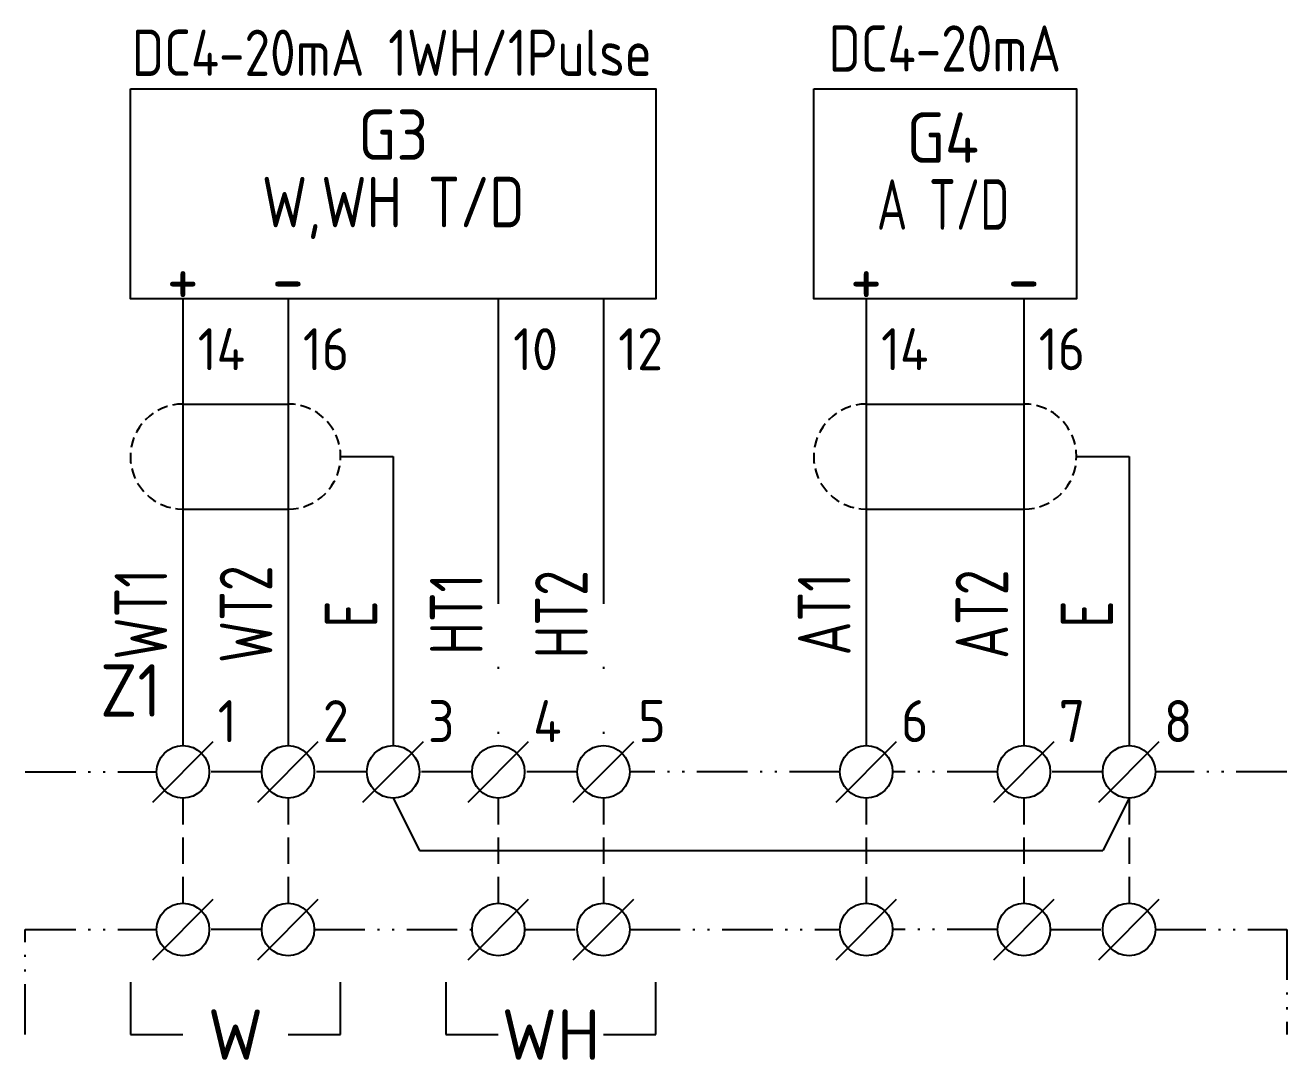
# Model space of a CAD drawing. Header units: millimetres. Extents: x 0 to 556, y 1 to 306.
# Drawn here: x 267.5 to 327.5, y 51.3 to 100.5 of the extents above; entities that cross this region are included whole.
import ezdxf
from ezdxf.enums import TextEntityAlignment as Align

# ---------------------------------------------------------------- set-up
doc = ezdxf.new("R2010")
doc.units = ezdxf.units.MM
for name, pattern in [('ACAD_ISO12W100', [21, 12, -3, 0, -3, 0, -3]), ('DASHED', [0.75, 0.5, -0.25]), ('HIDDEN', [0.375, 0.25, -0.125])]:
    doc.linetypes.add(name, pattern=pattern)
for name, color, linetype in [('LINK', 7, 'Continuous'), ('MISC', 7, 'Continuous'), ('Normal Text', 7, 'Continuous'), ('SYMS', 7, 'Continuous'), ('TAGS', 7, 'Continuous'), ('TERMS', 7, 'Continuous'), ('WIRE(DEFAULT)', 7, 'Continuous'), ('WIREFIXED', 7, 'Continuous')]:
    doc.layers.add(name, color=color, linetype=linetype)
doc.styles.add('WD', font='ISOCP2.shx')
doc.styles.add('WD_IEC', font='ISOCP2.shx', dxfattribs={"width": 1.1, "height": 2.4, "bigfont": 'whgtxt.shx'})

# ---------------------------------------------------------------- blocks, each defined once
blk = doc.blocks.new('VO72_TDT2')
for p, q in [((0, 2.5), (0, 0)), ((5, 2.5), (5, 0)), ((15, 2.5), (15, 0)), ((20, 2.5), (20, 0))]:
    blk.add_line(p, q)
blk.add_lwpolyline([(-2.5, 12.5), (22.5, 12.5), (22.5, 2.5), (-2.5, 2.5)], close=True)
at = {"style": 'WD', "width": 0.9}
blk.add_attdef('RATING2', text='', height=2.2, dxfattribs=at).set_placement((9.936, 12.452), align=Align.BOTTOM_CENTER)
at = {"flags": 1}
for tag, p, height, style in [('INST', (23.301, 11.115), 1, 'WD_IEC'), ('LOC', (23.301, 9.915), 1, 'WD_IEC'), ('FAMILY', (23.301, 8.715), 1, 'WD_IEC'), ('XREF', (23.201, 7.502), 1, 'WD'), ('X8TERM01', (0, 0), 0.08, 'WD'), ('X8TERM02', (5, 0), 0.08, 'WD'), ('X8TERM03', (15, 0), 0.08, 'WD'), ('X8TERM04', (20, 0), 0.08, 'WD')]:
    blk.add_attdef(tag, p, '', height=height, dxfattribs=dict(at, style=style))
at = {"style": 'WD'}
blk.add_attdef('TAG2', text='', height=2.4, dxfattribs=at).set_placement((10, 10.31), align=Align.MIDDLE_CENTER)
at = {"style": 'WD', "width": 0.9}
blk.add_attdef('RATING12', text='', height=2.4, dxfattribs=at).set_placement((10, 7.11), align=Align.MIDDLE_CENTER)
at = {"style": 'WD_IEC'}
for tag, p in [('TEXT1', (-0.008, 3.468)), ('TEXT2', (4.992, 3.468)), ('TEXT3', (14.992, 3.468)), ('TEXT4', (19.992, 3.468))]:
    blk.add_attdef(tag, text='', height=2.5, dxfattribs=at).set_placement(p, align=Align.MIDDLE)
at = {"linetype": 'Continuous', "style": 'WD'}
for tag, p in [('TERM01', (0.705, -0.892)), ('TERM02', (5.705, -0.892)), ('TERM03', (15.705, -0.892)), ('TERM04', (20.705, -0.892))]:
    blk.add_attdef(tag, p, '', height=2, dxfattribs=at)
blk = doc.blocks.new('VS0_11')
blk.add_line((0, 1.25), (0, -1.25))
at = {"linetype": 'DASHED'}
blk.add_arc((0, 0), 2.5, 90, 270, dxfattribs=at)
at = {"style": 'WD_IEC', "flags": 1}
for tag, p in [('X1LINKR', (0, 2.5)), ('X2TERM01', (0, 1.25)), ('X4TERM01', (-2.5, 0)), ('X8TERM01', (0, -1.25)), ('X1LINKL', (0, -2.5))]:
    blk.add_attdef(tag, p, '', height=0.32, dxfattribs=at)
blk = doc.blocks.new('VS0_21')
blk.add_line((0, 1.25), (0, -1.25))
at = {"linetype": 'DASHED'}
blk.add_arc((0, 0), 2.5, 270, 90, dxfattribs=at)
at = {"style": 'WD_IEC', "flags": 1}
blk.add_attdef('X1TERMDESC02', text='', height=2, rotation=90, dxfattribs=at).set_placement((3.76, 0.25), align=Align.TOP_LEFT)
for tag, p in [('WD_NOTJUMPERED', (2.5, 1.787)), ('X1TERM02', (2.5, 0))]:
    blk.add_attdef(tag, p, '', height=0.32, rotation=90, dxfattribs=at)
for tag, p in [('X4LINKR', (0, 2.5)), ('X2TERM01', (0, 1.25)), ('X8TERM01', (0, -1.25)), ('X4LINKL', (0, -2.5))]:
    blk.add_attdef(tag, p, '', height=0.32, dxfattribs=at)
blk = doc.blocks.new('WD_WNV')
at = {"linetype": 'Continuous', "style": 'WD_IEC', "width": 0.8}
blk.add_attdef('WIRENO', text='', height=2.5, rotation=90, dxfattribs=at).set_placement((-0.75, 0), align=Align.CENTER)
at = {"style": 'WD_IEC', "flags": 1}
for tag, p in [('W02USER', (-1, 1.125)), ('W01USER', (-1, 1.25)), ('W04USER', (-1, 0.875)), ('W05USER', (-1, 0.75)), ('W03USER', (-1, 1)), ('W06USER', (-1, 0.625)), ('W08USER', (-1, 0.375)), ('W09USER', (-1, 0.25)), ('W07USER', (-1, 0.5)), ('W10USER', (-1, 0.125))]:
    blk.add_attdef(tag, text='', height=0.08, dxfattribs=at).set_placement(p, align=Align.CENTER)
blk = doc.blocks.new('HT0W_TB1')
blk.add_circle((0, 0), 1.25)
at = {"layer": 'SYMS'}
blk.add_line((-1.439, -1.439), (1.439, 1.439), dxfattribs=at)
at = {"style": 'WD_IEC', "flags": 1}
for tag, p in [('INST', (-1.036, 7.871)), ('LOC', (-1.036, 4.871))]:
    blk.add_attdef(tag, text='', height=2.5, dxfattribs=at).set_placement(p, align=Align.BOTTOM_RIGHT)
at = {"style": 'WD_IEC'}
blk.add_attdef('TAGSTRIP', text='', height=2.5, dxfattribs=at).set_placement((-1.036, 1.871), align=Align.BOTTOM_RIGHT)
blk.add_attdef('TERM01', text='', height=2, dxfattribs=at).set_placement((1.657, 0.812), align=Align.BOTTOM_LEFT)
at = {"flags": 1}
for tag, p, height, style in [('X2TERM01', (0, 1.25), 0.25, 'WD_IEC'), ('X4LINK', (-1.25, 0), 0.01, 'WD'), ('X4TERM01', (-1.25, 0), 0.25, 'WD_IEC'), ('STRIPSEQ', (-0.023, -0.023), 0.025, 'WD_IEC'), ('X1LINK', (1.25, 0), 0.01, 'WD'), ('X1TERM01', (1.25, 0), 0.25, 'WD_IEC'), ('LINKTERM', (-0.023, -0.061), 0.025, 'WD_IEC'), ('X8TERM01', (0, -1.25), 0.25, 'WD_IEC')]:
    blk.add_attdef(tag, p, '', height=height, dxfattribs=dict(at, style=style))
at = {"style": 'WD_IEC', "flags": 1}
for tag, height, p in [('CAT', 1, (-1.952, -2.368)), ('MFG', 1, (-2.094, -3.633)), ('ASSYCODE', 1, (-2.043, -4.923)), ('DESC1', 2, (-1.784, -7.616)), ('DESC2', 2, (-1.784, -10.058)), ('DESC3', 2, (-1.784, -12.548))]:
    blk.add_attdef(tag, text='', height=height, dxfattribs=at).set_placement(p, align=Align.RIGHT)
blk = doc.blocks.new('HT0_TB1')
blk.add_circle((0, 0), 1.25)
at = {"layer": 'SYMS'}
blk.add_line((-1.439, -1.439), (1.439, 1.439), dxfattribs=at)
at = {"flags": 1}
for tag, p, height, style in [('X2TERM01', (0, 1.25), 0.25, 'WD_IEC'), ('X4LINK', (-1.25, 0), 0.01, 'WD'), ('X4TERM01', (-1.25, 0), 0.25, 'WD_IEC'), ('X1LINK', (1.25, 0), 0.01, 'WD'), ('X1TERM01', (1.25, 0), 0.25, 'WD_IEC'), ('X8TERM01', (0, -1.25), 0.25, 'WD_IEC')]:
    blk.add_attdef(tag, p, '', height=height, dxfattribs=dict(at, style=style))
blk = doc.blocks.new('VO72_TDT1')
at = {"layer": 'SYMS'}
for p, q in [((0, 2.5), (0, 0)), ((7.5, 2.5), (7.5, 0))]:
    blk.add_line(p, q, dxfattribs=at)
blk.add_lwpolyline([(-2.5, 12.5), (10, 12.5), (10, 2.5), (-2.5, 2.5)], close=True, dxfattribs=at)
at = {"style": 'WD'}
for tag, height, width, p in [('RATING2', 2.2, 0.9, (3.738, 14.415)), ('RATING12', 2.4, 0.75, (3.657, 6.994))]:
    blk.add_attdef(tag, text='', height=height, dxfattribs=dict(at, width=width)).set_placement(p, align=Align.MIDDLE_CENTER)
at = {"flags": 1}
for tag, style, p in [('INST', 'WD_IEC', (-3.065, 9.996)), ('LOC', 'WD_IEC', (-3.065, 8.796)), ('FAMILY', 'WD_IEC', (-3.065, 7.596)), ('XREF', 'WD', (-3.165, 6.383))]:
    blk.add_attdef(tag, text='', height=1, dxfattribs=dict(at, style=style)).set_placement(p, align=Align.RIGHT)
at = {"style": 'WD'}
blk.add_attdef('TAG2', text='', height=2.4, dxfattribs=at).set_placement((3.635, 8.973), align=Align.CENTER)
at = {"style": 'WD_IEC'}
for tag, p in [('TEXT1', (-0.008, 3.468)), ('TEXT2', (7.492, 3.468))]:
    blk.add_attdef(tag, text='', height=2.5, dxfattribs=at).set_placement(p, align=Align.MIDDLE)
at = {"linetype": 'Continuous', "style": 'WD'}
for tag, p in [('TERM04', (0.705, -0.892)), ('TERM05', (8.205, -0.892))]:
    blk.add_attdef(tag, p, '', height=2, dxfattribs=at)
at = {"style": 'WD', "flags": 1}
for tag, p in [('X8TERM01', (0, 0)), ('X8TERM02', (7.5, 0))]:
    blk.add_attdef(tag, p, '', height=0.08, dxfattribs=at)

msp = doc.modelspace()

# ---------------------------------------------------------------- linework, layer by layer
at = {"linetype": 'ACAD_ISO12W100', "ltscale": 0.2}
for p, q in [((267.5, 65), (273.75, 65)), ((278.75, 65), (276.25, 65)), ((283.75, 65), (281.25, 65)), ((288.75, 65), (286.25, 65)), ((293.75, 65), (291.25, 65)), ((306.25, 65), (296.25, 65)), ((313.75, 65), (308.75, 65)), ((318.75, 65), (316.25, 65)), ((327.5, 65), (321.25, 65)), ((267.5, 52.5), (267.5, 57.5)), ((267.5, 57.5), (273.75, 57.5)), ((278.75, 57.5), (276.25, 57.5)), ((281.25, 57.5), (288.75, 57.5)), ((291.25, 57.5), (293.75, 57.5)), ((296.25, 57.5), (306.25, 57.5)), ((313.75, 57.5), (308.75, 57.5)), ((316.25, 57.5), (318.75, 57.5)), ((321.25, 57.5), (327.5, 57.5)), ((327.5, 57.5), (327.5, 52.5))]:
    msp.add_line(p, q, dxfattribs=at)
at = {"linetype": 'HIDDEN', "ltscale": 5}
for p, q in [((275, 63.75), (275, 58.75)), ((280, 63.75), (280, 58.75)), ((290, 63.75), (290, 58.75)), ((295, 63.75), (295, 58.75)), ((307.5, 63.75), (307.5, 58.75)), ((315, 63.75), (315, 58.75)), ((320, 63.75), (320, 58.75))]:
    msp.add_line(p, q, dxfattribs=at)
for p, q in [((285, 63.75), (286.25, 61.25)), ((320, 63.75), (318.75, 61.25)), ((286.25, 61.25), (318.75, 61.25))]:
    msp.add_line(p, q)
at = {"linetype": 'Continuous'}
for p, q in [((272.5, 55), (272.5, 52.5)), ((282.5, 52.5), (282.5, 55)), ((287.5, 55), (287.5, 52.5)), ((297.5, 52.5), (297.5, 55)), ((272.5, 52.5), (275, 52.5)), ((280, 52.5), (282.5, 52.5)), ((287.5, 52.5), (290, 52.5)), ((295, 52.5), (297.5, 52.5))]:
    msp.add_line(p, q, dxfattribs=at)
at = {"layer": 'LINK'}
for points in [[(275, 82.5), (280, 82.5)], [(307.5, 82.5), (315, 82.5)], [(275, 77.5), (280, 77.5)], [(307.5, 77.5), (315, 77.5)]]:
    msp.add_lwpolyline(points, dxfattribs=at)
at = {"layer": 'WIRE(DEFAULT)', "linetype": 'Continuous'}
for p, q in [((275, 85), (275, 66.25)), ((280, 85), (280, 66.25)), ((307.5, 85), (307.5, 81.25)), ((315, 85), (315, 81.25)), ((282.5, 80), (285, 80)), ((285, 80), (285, 66.25)), ((317.5, 80), (320, 80)), ((320, 80), (320, 66.25)), ((307.5, 78.75), (307.5, 66.25)), ((315, 78.75), (315, 66.25))]:
    msp.add_line(p, q, dxfattribs=at)
at = {"layer": 'WIRE(DEFAULT)', "linetype": 'ACAD_ISO12W100'}
for p, q in [((290, 85), (290, 66.25)), ((295, 85), (295, 66.25))]:
    msp.add_line(p, q, dxfattribs=at)

# ---------------------------------------------------------------- block references
at = {"layer": 'SYMS', "linetype": 'Continuous'}
ref = msp.add_blockref('VO72_TDT2', (275, 85), dxfattribs=at)
ref.add_attrib('TEXT2', '-', dxfattribs={"layer": 'MISC', "height": 2.5, "style": 'WD_IEC'}).set_placement((279.992, 88.468), align=Align.MIDDLE)
ref.add_attrib('TEXT1', '+', dxfattribs={"layer": 'MISC', "height": 2.5, "style": 'WD_IEC'}).set_placement((274.992, 88.468), align=Align.MIDDLE)
ref.add_attrib('TERM04', '12', (295.705, 84.108), dxfattribs={"layer": 'TERMS', "linetype": 'Continuous', "height": 2, "style": 'WD'})
ref.add_attrib('TERM03', '10', (290.705, 84.108), dxfattribs={"layer": 'TERMS', "linetype": 'Continuous', "height": 2, "style": 'WD'})
ref.add_attrib('TERM02', '16', (280.705, 84.108), dxfattribs={"layer": 'TERMS', "linetype": 'Continuous', "height": 2, "style": 'WD'})
ref.add_attrib('TERM01', '14', (275.705, 84.108), dxfattribs={"layer": 'TERMS', "linetype": 'Continuous', "height": 2, "style": 'WD'})
ref.add_attrib('RATING2', 'DC4-20mA 1WH/1Pulse', dxfattribs={"layer": 'MISC', "height": 2.2, "style": 'WD', "width": 0.9}).set_placement((284.936, 97.452), align=Align.BOTTOM_CENTER)
ref.add_attrib('TAG2', 'G3', dxfattribs={"layer": 'TAGS', "height": 2.4, "style": 'WD'}).set_placement((285, 95.31), align=Align.MIDDLE_CENTER)
ref.add_attrib('RATING12', 'W,WH T/D', dxfattribs={"layer": 'MISC', "height": 2.4, "style": 'WD', "width": 0.9}).set_placement((285, 92.11), align=Align.MIDDLE_CENTER)
at = {"layer": 'SYMS'}
ref = msp.add_blockref('VO72_TDT1', (307.5, 85), dxfattribs=at)
ref.add_attrib('TERM05', '16', (315.705, 84.108), dxfattribs={"layer": 'TERMS', "linetype": 'Continuous', "height": 2, "style": 'WD'})
ref.add_attrib('TERM04', '14', (308.205, 84.108), dxfattribs={"layer": 'TERMS', "linetype": 'Continuous', "height": 2, "style": 'WD'})
ref.add_attrib('RATING2', 'DC4-20mA', dxfattribs={"layer": 'MISC', "height": 2.2, "style": 'WD', "width": 0.9}).set_placement((311.238, 99.415), align=Align.MIDDLE_CENTER)
ref.add_attrib('TEXT2', '-', dxfattribs={"layer": 'MISC', "height": 2.5, "style": 'WD_IEC'}).set_placement((314.992, 88.468), align=Align.MIDDLE)
ref.add_attrib('TEXT1', '+', dxfattribs={"layer": 'MISC', "height": 2.5, "style": 'WD_IEC'}).set_placement((307.492, 88.468), align=Align.MIDDLE)
ref.add_attrib('TAG2', 'G4', dxfattribs={"layer": 'TAGS', "height": 2.4, "style": 'WD'}).set_placement((311.135, 93.973), align=Align.CENTER)
ref.add_attrib('RATING12', 'A T/D', dxfattribs={"layer": 'MISC', "height": 2.4, "style": 'WD', "width": 0.75}).set_placement((311.157, 91.994), align=Align.MIDDLE_CENTER)
at = {"layer": 'SYMS', "linetype": 'Continuous'}
for name, p in [('VS0_11', (275, 80)), ('VS0_21', (280, 80)), ('VS0_11', (307.5, 80)), ('VS0_21', (315, 80))]:
    msp.add_blockref(name, p, dxfattribs=at)
at = {"layer": 'SYMS'}
ref = msp.add_blockref('HT0W_TB1', (275, 65), dxfattribs=at)
ref.add_attrib('TAGSTRIP', 'Z1', dxfattribs={"layer": 'TAGS', "height": 2.5, "style": 'WD_IEC'}).set_placement((273.964, 66.871), align=Align.BOTTOM_RIGHT)
ref.add_attrib('TERM01', '1', dxfattribs={"layer": 'TERMS', "height": 2, "style": 'WD_IEC'}).set_placement((276.657, 65.812), align=Align.BOTTOM_LEFT)
ref = msp.add_blockref('HT0W_TB1', (280, 65), dxfattribs=at)
ref.add_attrib('TERM01', '2', dxfattribs={"layer": 'TERMS', "height": 2, "style": 'WD_IEC'}).set_placement((281.657, 65.812), align=Align.BOTTOM_LEFT)
ref = msp.add_blockref('HT0W_TB1', (285, 65), dxfattribs=at)
ref.add_attrib('TERM01', '3', dxfattribs={"layer": 'TERMS', "height": 2, "style": 'WD_IEC'}).set_placement((286.657, 65.812), align=Align.BOTTOM_LEFT)
ref = msp.add_blockref('HT0W_TB1', (290, 65), dxfattribs=at)
ref.add_attrib('TERM01', '4', dxfattribs={"layer": 'TERMS', "height": 2, "style": 'WD_IEC'}).set_placement((291.657, 65.812), align=Align.BOTTOM_LEFT)
ref = msp.add_blockref('HT0W_TB1', (295, 65), dxfattribs=at)
ref.add_attrib('TERM01', '5', dxfattribs={"layer": 'TERMS', "height": 2, "style": 'WD_IEC'}).set_placement((296.657, 65.812), align=Align.BOTTOM_LEFT)
ref = msp.add_blockref('HT0W_TB1', (307.5, 65), dxfattribs=at)
ref.add_attrib('TERM01', '6', dxfattribs={"layer": 'TERMS', "height": 2, "style": 'WD_IEC'}).set_placement((309.157, 65.812), align=Align.BOTTOM_LEFT)
ref = msp.add_blockref('HT0W_TB1', (315, 65), dxfattribs=at)
ref.add_attrib('TERM01', '7', dxfattribs={"layer": 'TERMS', "height": 2, "style": 'WD_IEC'}).set_placement((316.657, 65.812), align=Align.BOTTOM_LEFT)
ref = msp.add_blockref('HT0W_TB1', (320, 65), dxfattribs=at)
ref.add_attrib('TERM01', '8', dxfattribs={"layer": 'TERMS', "height": 2, "style": 'WD_IEC'}).set_placement((321.657, 65.812), align=Align.BOTTOM_LEFT)
for p in [(275, 57.5), (280, 57.5), (290, 57.5), (295, 57.5), (307.5, 57.5), (315, 57.5), (320, 57.5)]:
    msp.add_blockref('HT0_TB1', p, dxfattribs=at)
at = {"layer": 'WIREFIXED', "linetype": 'ACAD_ISO12W100'}
ref = msp.add_blockref('WD_WNV', (275, 72.5), dxfattribs=at)
ref.add_attrib('WIRENOF', 'WT1', dxfattribs={"linetype": 'Continuous', "height": 2.5, "rotation": 90, "style": 'WD_IEC', "width": 0.8}).set_placement((274.25, 72.5), align=Align.CENTER)
ref = msp.add_blockref('WD_WNV', (280, 72.5), dxfattribs=at)
ref.add_attrib('WIRENOF', 'WT2', dxfattribs={"linetype": 'Continuous', "height": 2.5, "rotation": 90, "style": 'WD_IEC', "width": 0.8}).set_placement((279.25, 72.5), align=Align.CENTER)
ref = msp.add_blockref('WD_WNV', (295, 72.5), dxfattribs=at)
ref.add_attrib('WIRENOF', 'HT2', dxfattribs={"linetype": 'Continuous', "height": 2.5, "rotation": 90, "style": 'WD_IEC', "width": 0.8}).set_placement((294.25, 72.5), align=Align.CENTER)
at = {"layer": 'WIREFIXED', "linetype": 'Continuous'}
ref = msp.add_blockref('WD_WNV', (315, 72.5), dxfattribs=at)
ref.add_attrib('WIRENOF', 'AT2', dxfattribs={"linetype": 'Continuous', "height": 2.5, "rotation": 90, "style": 'WD_IEC', "width": 0.8}).set_placement((314.25, 72.5), align=Align.CENTER)
at = {"layer": 'WIREFIXED', "linetype": 'ACAD_ISO12W100'}
ref = msp.add_blockref('WD_WNV', (290, 72.5), dxfattribs=at)
ref.add_attrib('WIRENOF', 'HT1', dxfattribs={"linetype": 'Continuous', "height": 2.5, "rotation": 90, "style": 'WD_IEC', "width": 0.8}).set_placement((289.25, 72.5), align=Align.CENTER)
at = {"layer": 'WIREFIXED', "linetype": 'Continuous'}
ref = msp.add_blockref('WD_WNV', (307.5, 72.5), dxfattribs=at)
ref.add_attrib('WIRENOF', 'AT1', dxfattribs={"linetype": 'Continuous', "height": 2.5, "rotation": 90, "style": 'WD_IEC', "width": 0.8}).set_placement((306.75, 72.5), align=Align.CENTER)
ref = msp.add_blockref('WD_WNV', (285, 72.5), dxfattribs=at)
ref.add_attrib('WIRENOF', 'E', dxfattribs={"linetype": 'Continuous', "height": 2.5, "rotation": 90, "style": 'WD_IEC', "width": 0.8}).set_placement((284.25, 72.5), align=Align.CENTER)
ref = msp.add_blockref('WD_WNV', (320, 72.5), dxfattribs=at)
ref.add_attrib('WIRENOF', 'E', dxfattribs={"linetype": 'Continuous', "height": 2.5, "rotation": 90, "style": 'WD_IEC', "width": 0.8}).set_placement((319.25, 72.5), align=Align.CENTER)

# ---------------------------------------------------------------- texts
at = {"layer": 'Normal Text', "linetype": 'Continuous', "char_height": 2.4, "width": 2.5, "attachment_point": 5, "style": 'WD_IEC'}
for s, insert in [('W', (277.5, 52.5)), ('WH', (292.5, 52.5))]:
    msp.add_mtext(s, dxfattribs=dict(at, insert=insert))

doc.saveas('drawing.dxf')
